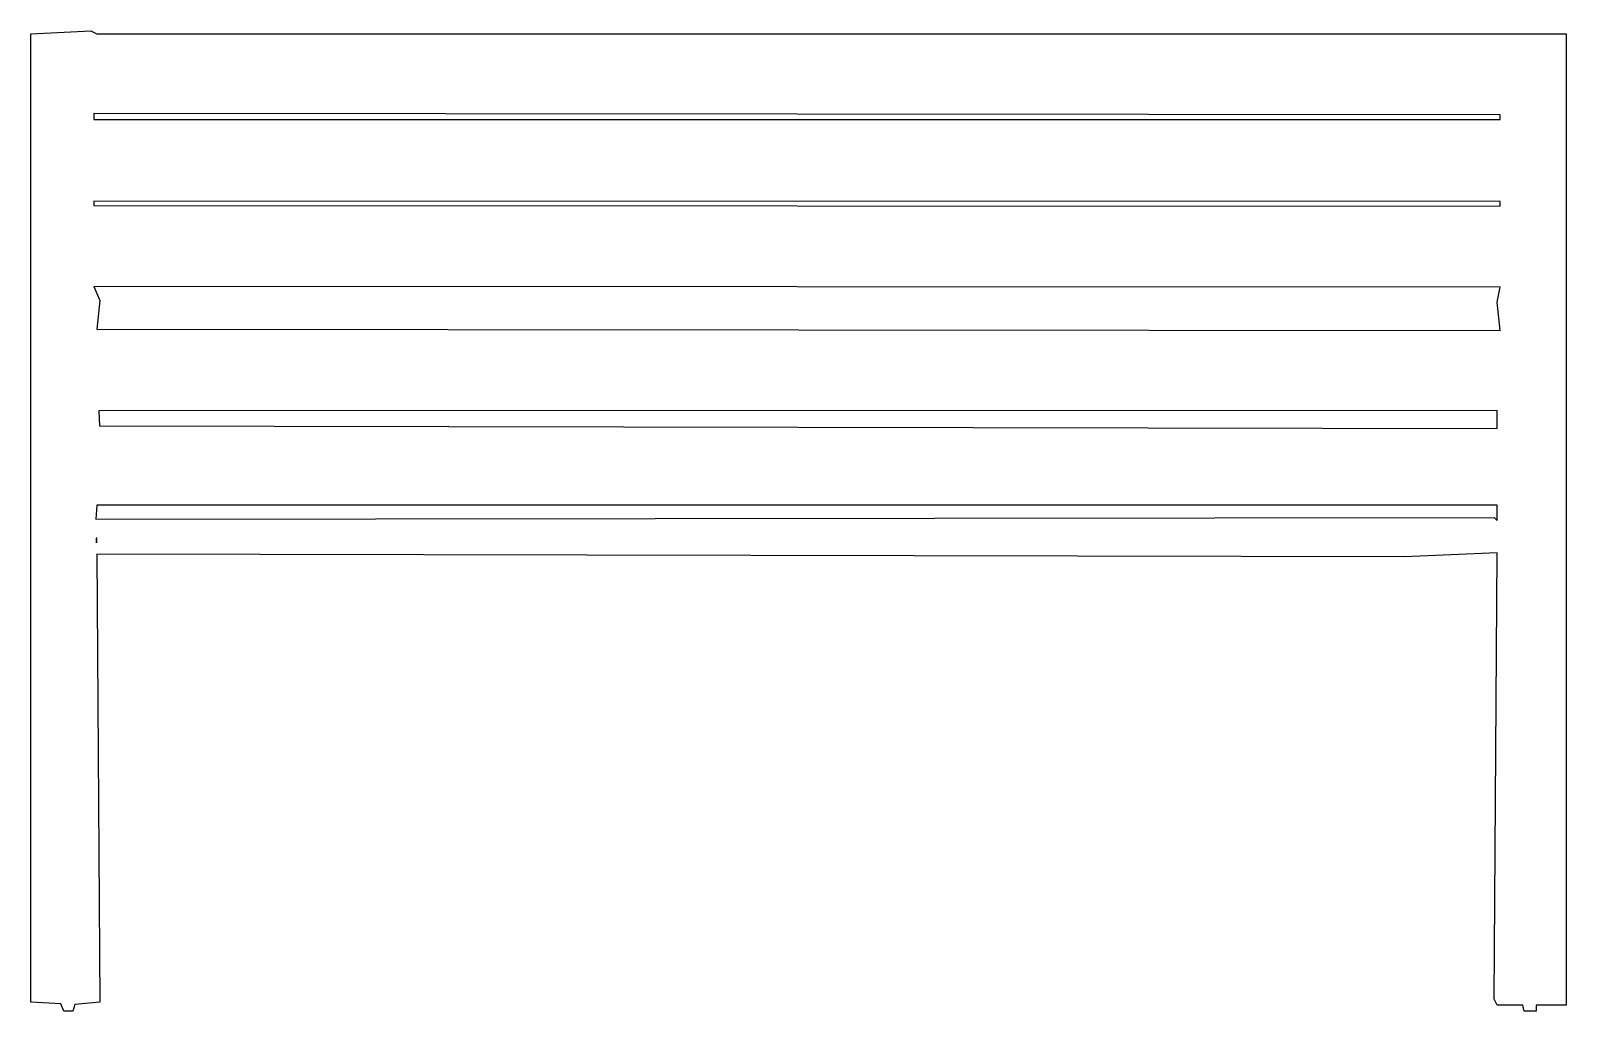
# Model space of a CAD drawing. Header units: millimetres. Extents: x -665 to 665, y 0 to 850.
import ezdxf

# ---------------------------------------------------------------- set-up
doc = ezdxf.new("R2010")
doc.units = ezdxf.units.MM
doc.layers.add('ALMOND-DRAW-PROFILE', color=7, linetype='Continuous', lineweight=25)

msp = doc.modelspace()

# ---------------------------------------------------------------- linework, layer by layer
at = {"layer": 'ALMOND-DRAW-PROFILE'}
for points in [[(-629.05, 0), (-636.85, 0), (-639.45, 6.57), (-665.44, 7.8), (-665.44, 847.4), (-613.46, 850), (-608.26, 847.4), (665.44, 847.4), (665.44, 5.2), (639.45, 5.2), (639.45, 0), (629.05, 0), (627.75, 5.2), (605.66, 5.2), (603.06, 10.4), (605.66, 397.38), (525.08, 393.97), (-608.26, 396.24), (-605.66, 7.8), (-627.17, 5.92)], [(-610.86, 772.91), (608.26, 773.16), (608.26, 777.22), (-610.86, 778.13)], [(-610.86, 702.28), (-610.86, 698.4), (608.26, 697.94), (608.26, 701.83)], [(-605.66, 616.06), (-608.26, 591.19), (608.16, 590.06), (605.66, 614.76), (608.26, 627.75), (-610.86, 628.2)], [(605.66, 505.23), (605.66, 520.89), (-606.36, 520.44), (-605.68, 507.49)], [(-608.9, 426.65), (603.06, 428.08), (605.66, 425.36), (605.66, 438.8), (-608.26, 438.66)], [(-608.41, 405.97), (-608.26, 410.02), (-608.8, 410.02)]]:
    msp.add_lwpolyline(points, close=True, dxfattribs=at)

doc.saveas('drawing.dxf')
